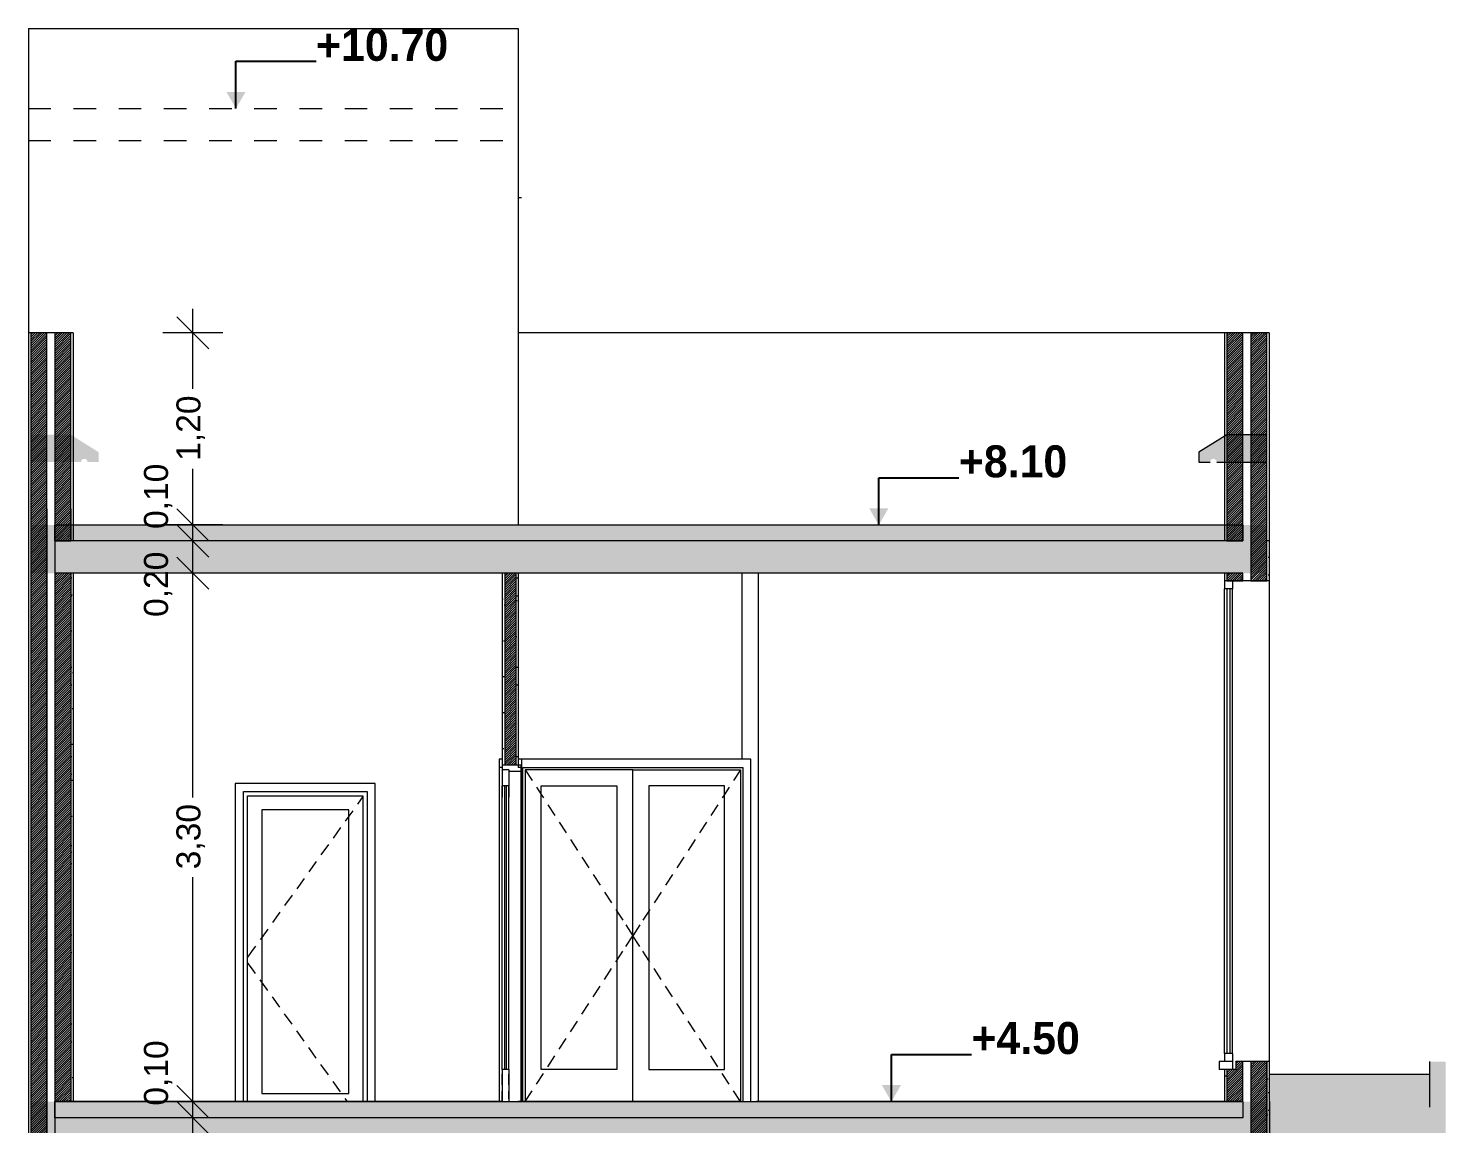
# Model space of a CAD drawing. Header units: millimetres. Extents: x 365175 to 2667127, y -330297 to -162108.
# Drawn here: x 2657381 to 2666233, y -277763 to -270925 of the extents above; entities that cross this region are included whole.
import ezdxf

# ---------------------------------------------------------------- set-up
doc = ezdxf.new("R2010")
doc.units = ezdxf.units.MM
doc.header["$MEASUREMENT"] = 0
doc.linetypes.add('Dashed', pattern=[282.222223, 141.111112, -141.111112])
doc.linetypes.add('Wipeout_Contour', pattern=[1000, 0, -1000])
for name, color, linetype in [('ASSIETTE', 7, 'Continuous'), ('Cotations - 1_100', 7, 'Continuous'), ('Cotations - Altitudes & Niveaux', 7, 'Continuous'), ('Sols_ Dalles', 7, 'Continuous'), ('Structure - Dalles', 7, 'Continuous'), ('Structure - Murs extérieurs', 7, 'Continuous')]:
    doc.layers.add(name, color=color, linetype=linetype)
doc.styles.add('STYLE_GENERE_4', font='')
doc.styles.add('STYLE_GENERE_5', font='')
doc.styles.get('STYLE_GENERE_4').set_extended_font_data('Arial')
doc.styles.get('STYLE_GENERE_5').set_extended_font_data('Agency FB', bold=True)
doc.linetypes.add('Herbe 4', pattern='A,0,[1,P2 Fondation et  Coupe et faÃ§ades1.Shx,S=31.746032,R=0,X=0,Y=0.476657],-4000,0', length=4000)
doc.dimstyles.new('STYLE_GENERE__6', dxfattribs={"dimtxt": 0.18, "dimasz": 114, "dimexe": 0.18, "dimexo": 0.0625, "dimgap": 0, "dimtad": 0, "dimtih": 1, "dimtoh": 1, "dimdec": 4, "dimzin": 0, "dimdsep": 46, "dimcen": 0.09, "dimadec": 0, "dimazin": 0, "dimtfac": 1, "dimtdec": 4, "dimtmove": 0, "dimatfit": 3, "dimldrblk": 'ARROWHEAD_16', "dimfxl": 0, "dimtolj": 1, "dimtzin": 0, "dimarcsym": 0})
doc.dimstyles.new('STYLE_GENERE__7', dxfattribs={"dimtxt": 150, "dimasz": 190, "dimexe": 0.18, "dimexo": 0.0625, "dimgap": 0, "dimtad": 0, "dimlfac": 0.001, "dimzin": 0, "dimdsep": 46, "dimtxsty": 'STYLE_GENERE_4', "dimblk": 'ARROWHEAD_6', "dimblk1": 'ARROWHEAD_6', "dimblk2": 'ARROWHEAD_6', "dimcen": 0.09, "dimse1": 1, "dimse2": 1, "dimclrd": 7, "dimclre": 7, "dimclrt": 7, "dimazin": 0, "dimtfac": 1, "dimtdec": 4, "dimtmove": 0, "dimatfit": 3, "dimfxl": 0, "dimtolj": 1, "dimtzin": 0, "dimarcsym": 0})
pattern_1 = [(45, (2404561.77, -320295.93), (-55.68466, 55.68466), [0, -52.5, 0, -78.75]), (110, (2404736.77, -320295.93), (74.000794, 26.934086), [0, -38.5, 0, -66.5])]
pattern_2 = [(45, (2404561.773, -320470.931), (-7.0710678, 7.0710678), [])]

# ---------------------------------------------------------------- blocks, each defined once
blk = doc.blocks.new('*D1944', base_point=(2404561.8, -320470.9))
at = {"layer": 'Cotations - 1_100', "color": 7, "linetype": 'Continuous', "lineweight": 5}
for p, q in [((2658509, -277825.4), (2658309, -277625.4)), ((2658596.5, -277725.4), (2658221.5, -277725.4)), ((2658409, -277925.4), (2658409, -277725.4)), ((2658309, -277825.4), (2658509, -278025.4)), ((2658596.5, -277925.4), (2658221.5, -277925.4))]:
    blk.add_line(p, q, dxfattribs=at)
blk = doc.blocks.new('ARROWHEAD_6')
at = {"color": 0, "linetype": 'Continuous', "lineweight": 0}
for p, q in [((-0.5, -0.5), (0.5, 0.5)), ((0, 0), (-1, 0))]:
    blk.add_line(p, q, dxfattribs=at)
blk = doc.blocks.new('*D1945', base_point=(2404561.8, -320470.9))
at = {"layer": 'Cotations - 1_100', "color": 7, "linetype": 'Continuous', "lineweight": 5}
for p, q in [((2658309, -277525.4), (2658509, -277725.4)), ((2658596.5, -277625.4), (2658221.5, -277625.4)), ((2658509, -277825.4), (2658309, -277625.4)), ((2658409, -277725.4), (2658409, -277625.4)), ((2658596.5, -277725.4), (2658221.5, -277725.4))]:
    blk.add_line(p, q, dxfattribs=at)
at = {"layer": 'Cotations - 1_100', "color": 7, "lineweight": 5, "insert": (2658281.5, -277650.4), "char_height": 150, "attachment_point": 7, "rotation": 90, "style": 'STYLE_GENERE_4'}
blk.add_mtext('\\A1;{\\pql;\\fArial|b0|i0|c0|p38;0,10}', dxfattribs=at)
blk = doc.blocks.new('*D1946', base_point=(2404561.8, -320470.9))
at = {"layer": 'Cotations - 1_100', "color": 7, "linetype": 'Continuous', "lineweight": 5}
for p, q in [((2658309, -274225.4), (2658509, -274425.4)), ((2658596.5, -274325.4), (2658221.5, -274325.4)), ((2658409, -275726.1), (2658409, -274325.4)), ((2658409, -277625.4), (2658409, -276224.7)), ((2658309, -277525.4), (2658509, -277725.4)), ((2658596.5, -277625.4), (2658221.5, -277625.4))]:
    blk.add_line(p, q, dxfattribs=at)
at = {"layer": 'Cotations - 1_100', "color": 7, "lineweight": 5, "char_height": 150, "attachment_point": 7, "rotation": 90, "style": 'STYLE_GENERE_4'}
for s, insert in [('\\A1;{\\pql;\\fArial|b0|i0|c0|p38;0,20}', (2658281.5, -274599.5)), ('\\A1;{\\pql;\\fArial|b0|i0|c0|p38;3,30}', (2658484, -276174.9))]:
    blk.add_mtext(s, dxfattribs=dict(at, insert=insert))
blk = doc.blocks.new('*D1947', base_point=(2404561.8, -320470.9))
at = {"layer": 'Cotations - 1_100', "color": 7, "linetype": 'Continuous', "lineweight": 5}
for p, q in [((2658309, -273925.4), (2658509, -274125.4)), ((2658509, -274225.4), (2658309, -274025.4)), ((2658596.5, -274125.4), (2658221.5, -274125.4)), ((2658409, -274325.4), (2658409, -274125.4)), ((2658309, -274225.4), (2658509, -274425.4)), ((2658596.5, -274325.4), (2658221.5, -274325.4))]:
    blk.add_line(p, q, dxfattribs=at)
blk = doc.blocks.new('*D1948', base_point=(2404561.8, -320470.9))
at = {"layer": 'Cotations - 1_100', "color": 7, "linetype": 'Continuous', "lineweight": 5}
for p, q in [((2658309, -273925.4), (2658509, -274125.4)), ((2658596.5, -274025.4), (2658221.5, -274025.4)), ((2658509, -274225.4), (2658309, -274025.4)), ((2658409, -274125.4), (2658409, -274025.4)), ((2658596.5, -274125.4), (2658221.5, -274125.4))]:
    blk.add_line(p, q, dxfattribs=at)
at = {"layer": 'Cotations - 1_100', "color": 7, "lineweight": 5, "insert": (2658281.5, -274050.4), "char_height": 150, "attachment_point": 7, "rotation": 90, "style": 'STYLE_GENERE_4'}
blk.add_mtext('\\A1;{\\pql;\\fArial|b0|i0|c0|p38;0,10}', dxfattribs=at)
blk = doc.blocks.new('*D1949', base_point=(2404561.8, -320470.9))
at = {"layer": 'Cotations - 1_100', "color": 7, "linetype": 'Continuous', "lineweight": 5}
for p, q in [((2658409, -272825.4), (2658409, -272675.4)), ((2658509, -272925.4), (2658309, -272725.4)), ((2658596.5, -272825.4), (2658221.5, -272825.4)), ((2658409, -273176.1), (2658409, -272825.4)), ((2658409, -274025.4), (2658409, -273674.7)), ((2658309, -273925.4), (2658509, -274125.4)), ((2658596.5, -274025.4), (2658221.5, -274025.4)), ((2658509, -274225.4), (2658309, -274025.4))]:
    blk.add_line(p, q, dxfattribs=at)
at = {"layer": 'Cotations - 1_100', "color": 7, "lineweight": 5, "insert": (2658484, -273624.9), "char_height": 150, "attachment_point": 7, "rotation": 90, "style": 'STYLE_GENERE_4'}
blk.add_mtext('\\A1;{\\pql;\\fArial|b0|i0|c0|p38;1,20}', dxfattribs=at)
blk = doc.blocks.new('ARROWHEAD_16')
at = {"linetype": 'Continuous', "lineweight": 0}
blk.add_hatch(color=0, dxfattribs=at).paths.add_polyline_path([(-0.9093, 0.525), (0, 0), (-0.9093, -0.525)])
at = {"color": 0, "linetype": 'Continuous', "lineweight": 0}
blk.add_line((0, 0), (-1, 0), dxfattribs=at)

msp = doc.modelspace()

# ---------------------------------------------------------------- hatches: boundary and pattern name
at = {"layer": 'Structure - Murs extérieurs', "linetype": 'Continuous', "lineweight": 5}
msp.add_hatch(color=7, dxfattribs=at).paths.add_polyline_path([(2666132.752, -277375.371), (2666132.752, -278507.889), (2666232.752, -278507.889), (2666232.752, -277375.371)])

# ---------------------------------------------------------------- linework, layer by layer
at = {"layer": 'Sols_ Dalles', "color": 7, "linetype": 'Continuous', "lineweight": 5}
msp.add_line((2661829.526, -277625.371), (2660441.438, -277625.371), dxfattribs=at)
at = {"layer": 'Structure - Murs extérieurs', "color": 7, "linetype": 'Continuous', "lineweight": 5}
for p, q in [((2657381.438, -270925.371), (2660441.438, -270925.371)), ((2660441.438, -270925.371), (2660441.438, -274025.371)), ((2660460.438, -271982.371), (2660441.438, -271982.371)), ((2661839.141, -275488.371), (2661839.141, -274325.371)), ((2661939.141, -274325.371), (2661939.141, -277625.371)), ((2664851.438, -277325.371), (2664851.438, -274423.211)), ((2664901.438, -274423.211), (2664851.438, -274423.211)), ((2664866.438, -274423.211), (2664866.438, -277325.371)), ((2664886.438, -277325.371), (2664886.438, -274423.211)), ((2664901.438, -277325.371), (2664901.438, -274423.211)), ((2661844.019, -275538.371), (2661844.019, -277625.371)), ((2661894.019, -277625.371), (2661894.019, -275488.371)), ((2661157.019, -277625.371), (2661157.019, -275553.371)), ((2661157.019, -275553.371), (2661829.019, -275553.371)), ((2661829.019, -275553.371), (2661785.484, -275620.488)), ((2661829.019, -275553.371), (2661829.019, -275653.371)), ((2658674.086, -275638.371), (2658674.086, -277625.371)), ((2659548.086, -275638.371), (2658674.086, -275638.371)), ((2658724.086, -277625.371), (2658724.086, -275688.371)), ((2658724.086, -275688.371), (2659498.086, -275688.371)), ((2658751.086, -277625.371), (2658751.086, -275715.371)), ((2658751.086, -275715.371), (2659471.086, -275715.371)), ((2659471.086, -275715.371), (2659471.086, -277625.371)), ((2659498.086, -275688.371), (2659498.086, -277625.371)), ((2659548.086, -277625.371), (2659548.086, -275638.371)), ((2660341.338, -275658.963), (2660341.338, -275723.943)), ((2660341.438, -277425.371), (2660341.438, -275653.371)), ((2660381.438, -275653.371), (2660341.438, -275653.371)), ((2660355.438, -275653.371), (2660355.438, -277425.371)), ((2660367.438, -277425.371), (2660367.438, -275653.371)), ((2660381.438, -277425.371), (2660381.438, -275653.371)), ((2660381.538, -275658.963), (2660381.538, -275723.943)), ((2660485.019, -275653.371), (2660485.019, -277425.371)), ((2660555.764, -275662.436), (2660585.019, -275707.538)), ((2660585.019, -277425.371), (2660585.019, -275653.371)), ((2660585.019, -275653.371), (2661057.019, -275653.371)), ((2660585.019, -275707.538), (2660599.299, -275729.553)), ((2661057.019, -275653.371), (2661057.019, -277425.371)), ((2661257.019, -275653.371), (2661257.019, -277425.371)), ((2661729.019, -275653.371), (2661257.019, -275653.371)), ((2661729.019, -275707.538), (2661714.739, -275729.553)), ((2661729.019, -277425.371), (2661729.019, -275653.371)), ((2661758.274, -275662.436), (2661729.019, -275707.538)), ((2661829.019, -275653.371), (2661829.019, -277425.371)), ((2658839.086, -275803.371), (2658839.086, -277575.371)), ((2659383.086, -275803.371), (2658839.086, -275803.371)), ((2659383.086, -277575.371), (2659383.086, -275803.371)), ((2659471.086, -275720.081), (2659436.421, -275768.351)), ((2660626.509, -275771.501), (2660670.044, -275838.618)), ((2661687.529, -275771.501), (2661643.994, -275838.618)), ((2659383.086, -275842.618), (2659360.59, -275873.943)), ((2659407.255, -275808.963), (2659383.086, -275842.618)), ((2660697.254, -275880.566), (2660740.789, -275947.683)), ((2661616.785, -275880.566), (2661573.249, -275947.683)), ((2659331.425, -275914.555), (2659284.76, -275979.535)), ((2659255.594, -276020.148), (2659208.929, -276085.127)), ((2660767.999, -275989.631), (2660811.534, -276056.748)), ((2661546.04, -275989.631), (2661502.504, -276056.748)), ((2659179.763, -276125.74), (2659133.098, -276190.719)), ((2660838.743, -276098.696), (2660882.279, -276165.813)), ((2661475.295, -276098.696), (2661431.76, -276165.813)), ((2659103.933, -276231.332), (2659057.268, -276296.312)), ((2660909.488, -276207.761), (2660953.024, -276274.878)), ((2661404.55, -276207.761), (2661361.015, -276274.878)), ((2659028.102, -276336.924), (2658981.437, -276401.904)), ((2660980.233, -276316.826), (2661023.768, -276383.943)), ((2661333.805, -276316.826), (2661290.27, -276383.943)), ((2661050.978, -276425.891), (2661057.019, -276435.204)), ((2661263.06, -276425.891), (2661257.019, -276435.204)), ((2658952.271, -276442.516), (2658905.606, -276507.496)), ((2661057.019, -276435.204), (2661094.513, -276493.008)), ((2661257.019, -276435.204), (2661219.525, -276493.008)), ((2658839.086, -276600.124), (2658829.776, -276613.088)), ((2658876.441, -276548.108), (2658839.086, -276600.124)), ((2661113.484, -276522.254), (2661157.019, -276589.371)), ((2661113.484, -276656.488), (2661157.019, -276589.371)), ((2661200.554, -276522.254), (2661157.019, -276589.371)), ((2661200.554, -276656.488), (2661157.019, -276589.371)), ((2658785.751, -276674.391), (2658751.086, -276722.661)), ((2658800.61, -276653.701), (2658785.751, -276674.391)), ((2661057.019, -276743.538), (2661094.513, -276685.734)), ((2661257.019, -276743.538), (2661219.525, -276685.734)), ((2658785.751, -276804.351), (2658751.086, -276756.081)), ((2661050.978, -276752.851), (2661057.019, -276743.538)), ((2661263.06, -276752.851), (2661257.019, -276743.538)), ((2658800.61, -276825.041), (2658785.751, -276804.351)), ((2658839.086, -276878.618), (2658829.776, -276865.654)), ((2660980.233, -276861.916), (2661023.768, -276794.799)), ((2661333.805, -276861.916), (2661290.27, -276794.799)), ((2658876.441, -276930.634), (2658839.086, -276878.618)), ((2660909.488, -276970.981), (2660953.024, -276903.864)), ((2661404.55, -276970.981), (2661361.015, -276903.864)), ((2658952.271, -277036.226), (2658905.606, -276971.246)), ((2660838.743, -277080.046), (2660882.279, -277012.929)), ((2661475.295, -277080.046), (2661431.76, -277012.929)), ((2659028.102, -277141.818), (2658981.437, -277076.838)), ((2660767.999, -277189.111), (2660811.534, -277121.994)), ((2661546.04, -277189.111), (2661502.504, -277121.994)), ((2659103.933, -277247.41), (2659057.268, -277182.43)), ((2659179.763, -277353.002), (2659133.098, -277288.022)), ((2660697.254, -277298.176), (2660740.789, -277231.059)), ((2661616.785, -277298.176), (2661573.249, -277231.059)), ((2659255.594, -277458.594), (2659208.929, -277393.615)), ((2660626.509, -277407.241), (2660670.044, -277340.124)), ((2661687.529, -277407.241), (2661643.994, -277340.124)), ((2664901.438, -277325.371), (2664851.438, -277325.371)), ((2666132.752, -277375.371), (2666132.752, -277625.371)), ((2660341.338, -277519.779), (2660341.338, -277454.799)), ((2660341.438, -277425.371), (2660341.438, -277625.371)), ((2660381.438, -277425.371), (2660341.438, -277425.371)), ((2660381.438, -277425.371), (2660381.438, -277625.371)), ((2660381.538, -277519.779), (2660381.538, -277454.799)), ((2660485.019, -277425.371), (2660485.019, -277625.371)), ((2660555.764, -277516.306), (2660599.299, -277449.189)), ((2661057.019, -277425.371), (2660585.019, -277425.371)), ((2661257.019, -277425.371), (2661729.019, -277425.371)), ((2661758.274, -277516.306), (2661714.739, -277449.189)), ((2661829.019, -277425.371), (2661829.019, -277625.371)), ((2658839.086, -277575.371), (2659383.086, -277575.371)), ((2659331.425, -277564.187), (2659284.76, -277499.207)), ((2660341.338, -277625.371), (2660341.338, -277560.391)), ((2660381.538, -277608.661), (2660381.538, -277560.391)), ((2660485.019, -277625.371), (2660528.554, -277558.254)), ((2661829.019, -277625.371), (2661785.484, -277558.254)), ((2659375.364, -277625.371), (2659360.59, -277604.799)), ((2666132.752, -277625.371), (2666132.752, -277660.723))]:
    msp.add_line(p, q, dxfattribs=at)
at = {"layer": 'Structure - Murs extérieurs', "color": 7, "linetype": 'Dashed', "lineweight": 5}
for p, q in [((2657381.438, -271425.371), (2660441.438, -271425.371)), ((2657381.438, -271625.371), (2660441.438, -271625.371))]:
    msp.add_line(p, q, dxfattribs=at)

# ---------------------------------------------------------------- texts
at = {"layer": 'Cotations - Altitudes & Niveaux', "color": 14, "linetype": 'Continuous', "lineweight": 5, "true_color": 0x990000, "char_height": 200, "attachment_point": 7, "style": 'STYLE_GENERE_5'}
for s, insert in [('\\A1;{\\pql;\\fAgency FB|b1|i0|c0|p34;+\\fAgency FB|b1|i0|c0|p34;10.70}', (2659178.063, -271131.144)), ('\\A1;{\\pql;\\fAgency FB|b1|i0|c0|p34;+\\fAgency FB|b1|i0|c0|p34;8.10}', (2663192.659, -273731.144)), ('\\A1;{\\pql;\\fAgency FB|b1|i0|c0|p34;+\\fAgency FB|b1|i0|c0|p34;4.50}', (2663271.354, -277331.144))]:
    msp.add_mtext(s, dxfattribs=dict(at, insert=insert))

# ---------------------------------------------------------------- leaders
at = {"layer": 'Cotations - Altitudes & Niveaux', "color": 7, "linetype": 'Continuous', "lineweight": 5, "annotation_type": 0, "has_hookline": 1, "hookline_direction": 0}
for points, text_width in [([(2658678.063, -271425.371), (2658678.063, -271131.144), (2659178.063, -271131.144)], 569), ([(2662692.659, -274025.371), (2662692.659, -273731.144), (2663192.659, -273731.144)], 456.8), ([(2662771.354, -277625.371), (2662771.354, -277331.144), (2663271.354, -277331.144)], 510.6)]:
    msp.add_leader(points, dimstyle='STYLE_GENERE__6', dxfattribs=dict(at, text_width=text_width))

# ---------------------------------------------------------------- wipeouts: each hides what was drawn before it
at = {"color": 254, "linetype": 'Wipeout_Contour', "lineweight": 0, "ltscale": 10687359.32245001}
msp.add_wipeout([(2657496.438, -278533.263), (2657546.438, -278533.263), (2657546.438, -273925.371), (2657496.438, -273925.371)], dxfattribs=at).dxf.layer = 'Structure - Murs extérieurs'
at = {"color": 254, "linetype": 'Wipeout_Contour', "lineweight": 0, "ltscale": 10716221.16064017}
msp.add_wipeout([(2664966.438, -274373.211), (2665016.438, -274373.211), (2665016.438, -273925.371), (2664966.438, -273925.371)], dxfattribs=at).dxf.layer = 'Structure - Murs extérieurs'
at = {"color": 254, "linetype": 'Wipeout_Contour', "lineweight": 0, "ltscale": 10716789.2904007}
msp.add_wipeout([(2665116.438, -274125.371), (2665116.438, -274373.211), (2665131.438, -274373.211), (2665131.438, -274125.371)], dxfattribs=at).dxf.layer = 'Structure - Murs extérieurs'
at = {"color": 254, "linetype": 'Wipeout_Contour', "lineweight": 0, "ltscale": 10687779.60320736}
msp.add_wipeout([(2657646.438, -277625.371), (2657661.438, -277625.371), (2657661.438, -274325.371), (2657646.438, -274325.371)], dxfattribs=at).dxf.layer = 'Structure - Murs extérieurs'
at = {"color": 254, "linetype": 'Wipeout_Contour', "lineweight": 0, "ltscale": 10698067.70404756}
msp.add_wipeout([(2660341.438, -274325.371), (2660341.438, -275525.371), (2660356.438, -275525.371), (2660356.438, -274325.371)], dxfattribs=at).dxf.layer = 'Structure - Murs extérieurs'
at = {"color": 254, "linetype": 'Wipeout_Contour', "lineweight": 0, "ltscale": 10698405.90298856}
msp.add_wipeout([(2660426.438, -275525.371), (2660441.438, -275525.371), (2660441.438, -274325.371), (2660426.438, -274325.371)], dxfattribs=at).dxf.layer = 'Structure - Murs extérieurs'
at = {"color": 254, "linetype": 'Wipeout_Contour', "lineweight": 0, "ltscale": 10715775.80444749}
msp.add_wipeout([(2664866.438, -274325.371), (2664851.438, -274325.371), (2664851.438, -274373.211), (2664866.438, -274373.211)], dxfattribs=at).dxf.layer = 'Structure - Murs extérieurs'
at = {"color": 254, "linetype": 'Wipeout_Contour', "lineweight": 0, "ltscale": 10717789.54700106}
msp.add_wipeout([(2664966.438, -278533.263), (2665016.438, -278533.263), (2665016.438, -277375.371), (2664966.438, -277375.371)], dxfattribs=at).dxf.layer = 'Structure - Murs extérieurs'
at = {"color": 254, "linetype": 'Wipeout_Contour', "lineweight": 0, "ltscale": 10718316.68773269}
msp.add_wipeout([(2665116.438, -278533.263), (2665131.438, -278533.263), (2665131.438, -277375.371), (2665116.438, -277375.371)], dxfattribs=at).dxf.layer = 'Structure - Murs extérieurs'
at = {"color": 254, "linetype": 'Wipeout_Contour', "lineweight": 0, "ltscale": 10717084.30543992}
msp.add_wipeout([(2664851.438, -277425.371), (2664851.438, -277625.371), (2664866.438, -277625.371), (2664866.438, -277425.371)], dxfattribs=at).dxf.layer = 'Structure - Murs extérieurs'

# ---------------------------------------------------------------- next in the draw order: hatches: boundary and pattern name
at = {"layer": 'Structure - Murs extérieurs', "linetype": 'Continuous', "lineweight": 5, "true_color": 0x5f5f5f}
h = msp.add_hatch(dxfattribs=at)
h.set_pattern_fill('Enduit_0007', color=251, style=0, pattern_type=2)
h.set_pattern_definition(pattern_1)
h.paths.add_polyline_path([(2665116.438, -274125.371), (2665116.438, -274373.211), (2665131.438, -274373.211), (2665131.438, -274125.371)])
h = msp.add_hatch(dxfattribs=at)
h.set_pattern_fill('Enduit_0007', color=251, style=0, pattern_type=2)
h.set_pattern_definition(pattern_1)
h.paths.add_polyline_path([(2657646.438, -277625.371), (2657661.438, -277625.371), (2657661.438, -274325.371), (2657646.438, -274325.371)])
h = msp.add_hatch(dxfattribs=at)
h.set_pattern_fill('Enduit_0007', color=251, style=0, pattern_type=2)
h.set_pattern_definition(pattern_1)
h.paths.add_polyline_path([(2660341.438, -274325.371), (2660341.438, -275525.371), (2660356.438, -275525.371), (2660356.438, -274325.371)])
h = msp.add_hatch(dxfattribs=at)
h.set_pattern_fill('Enduit_0007', color=251, style=0, pattern_type=2)
h.set_pattern_definition(pattern_1)
h.paths.add_polyline_path([(2660426.438, -275525.371), (2660441.438, -275525.371), (2660441.438, -274325.371), (2660426.438, -274325.371)])
h = msp.add_hatch(dxfattribs=at)
h.set_pattern_fill('Enduit_0007', color=251, style=0, pattern_type=2)
h.set_pattern_definition(pattern_1)
h.paths.add_polyline_path([(2664866.438, -274325.371), (2664851.438, -274325.371), (2664851.438, -274373.211), (2664866.438, -274373.211)])
h = msp.add_hatch(dxfattribs=at)
h.set_pattern_fill('Enduit_0007', color=251, style=0, pattern_type=2)
h.set_pattern_definition(pattern_1)
h.paths.add_polyline_path([(2665116.438, -278533.263), (2665131.438, -278533.263), (2665131.438, -277375.371), (2665116.438, -277375.371)])
h = msp.add_hatch(dxfattribs=at)
h.set_pattern_fill('Enduit_0007', color=251, style=0, pattern_type=2)
h.set_pattern_definition(pattern_1)
h.paths.add_polyline_path([(2664851.438, -277425.371), (2664851.438, -277625.371), (2664866.438, -277625.371), (2664866.438, -277425.371)])
at = {"layer": 'Structure - Murs extérieurs', "linetype": 'Continuous', "lineweight": 5}
msp.add_hatch(color=7, dxfattribs=at).paths.add_polyline_path([(2664966.438, -277925.371), (2657546.438, -277925.371), (2657546.438, -277725.371), (2664966.438, -277725.371)])

# ---------------------------------------------------------------- next in the draw order: linework, layer by layer
at = {"layer": 'Structure - Murs extérieurs', "color": 7, "linetype": 'Continuous', "lineweight": 5}
for p, q in [((2660485.019, -275553.371), (2660528.554, -275620.488)), ((2660485.019, -275553.371), (2660485.019, -275653.371)), ((2661157.019, -275553.371), (2660485.019, -275553.371)), ((2664818.105, -277375.371), (2664818.105, -277425.371))]:
    msp.add_line(p, q, dxfattribs=at)

# ---------------------------------------------------------------- next in the draw order: wipeouts: each hides what was drawn before it
at = {"color": 254, "linetype": 'Wipeout_Contour', "lineweight": 0, "ltscale": 13358961.18933061}
msp.add_wipeout([(2657496.438, -281525.371), (2657496.438, -272825.371), (2657396.438, -272825.371), (2657396.438, -274125.371), (2657396.438, -281525.371)], dxfattribs=at).dxf.layer = 'Structure - Murs extérieurs'
at = {"color": 254, "linetype": 'Wipeout_Contour', "lineweight": 0, "ltscale": 10686520.87348384}
msp.add_wipeout([(2657646.438, -272825.371), (2657546.438, -272825.371), (2657546.438, -274125.371), (2657646.438, -274125.371)], dxfattribs=at).dxf.layer = 'Structure - Murs extérieurs'
at = {"color": 254, "linetype": 'Wipeout_Contour', "lineweight": 0, "ltscale": 10715647.48803406}
msp.add_wipeout([(2664966.438, -274125.371), (2664966.438, -272825.371), (2664866.438, -272825.371), (2664866.438, -274125.371)], dxfattribs=at).dxf.layer = 'Structure - Murs extérieurs'

# ---------------------------------------------------------------- next in the draw order: hatches: boundary and pattern name
at = {"layer": 'Structure - Murs extérieurs', "linetype": 'Continuous', "lineweight": 5, "true_color": 0x5f5f5f}
h = msp.add_hatch(dxfattribs=at)
h.set_pattern_fill('Briques_terre_cuite__ext_50', color=251, style=0, pattern_type=2)
h.set_pattern_definition(pattern_2)
h.paths.add_polyline_path([(2657496.438, -281525.371), (2657496.438, -272825.371), (2657396.438, -272825.371), (2657396.438, -274125.371), (2657396.438, -281525.371)])
h = msp.add_hatch(dxfattribs=at)
h.set_pattern_fill('Briques_terre_cuite__int_91', color=251, style=0, pattern_type=2)
h.set_pattern_definition(pattern_2)
h.paths.add_polyline_path([(2657646.438, -272825.371), (2657546.438, -272825.371), (2657546.438, -274125.371), (2657646.438, -274125.371)])
h = msp.add_hatch(dxfattribs=at)
h.set_pattern_fill('Briques_terre_cuite__ext_50', color=251, style=0, pattern_type=2)
h.set_pattern_definition(pattern_2)
h.paths.add_polyline_path([(2664966.438, -274125.371), (2664966.438, -272825.371), (2664866.438, -272825.371), (2664866.438, -274125.371)])
at = {"layer": 'Structure - Murs extérieurs', "linetype": 'Continuous', "lineweight": 5}
msp.add_hatch(color=7, dxfattribs=at).paths.add_polyline_path([(2657820.891, -273571.545), (2657820.891, -273633.065), (2657751.5, -273633.065, 1), (2657710.038, -273633.065), (2657396.438, -273633.065), (2657396.438, -273461.879), (2657646.438, -273461.879)])
at = {"layer": 'Structure - Murs extérieurs', "linetype": 'Continuous', "lineweight": 0, "true_color": 0x000000}
msp.add_hatch(color=18, dxfattribs=at).paths.add_polyline_path([(2657546.438, -274025.371), (2664966.438, -274025.371), (2664966.438, -274125.371), (2657546.438, -274125.371)])

# ---------------------------------------------------------------- next in the draw order: linework, layer by layer
at = {"layer": 'Sols_ Dalles', "color": 211, "linetype": 'Continuous', "lineweight": 5, "true_color": 0xfeaaff, "flags": 128}
msp.add_lwpolyline([(2664866.438, -274125.371), (2664851.438, -274125.371), (2657661.438, -274125.371), (2657646.438, -274125.371)], dxfattribs=at)
at = {"layer": 'Structure - Murs extérieurs', "color": 7, "linetype": 'Continuous', "lineweight": 5}
for p, q in [((2657381.438, -270925.371), (2657381.438, -272825.371)), ((2657381.438, -272825.371), (2657381.438, -274125.371)), ((2657661.438, -272825.371), (2657381.438, -272825.371)), ((2657661.438, -272825.371), (2657661.438, -273925.371)), ((2664851.438, -272825.371), (2660441.438, -272825.371)), ((2664851.438, -272825.371), (2664851.438, -274125.371)), ((2657496.438, -273925.371), (2657496.438, -278533.263)), ((2657646.438, -273925.371), (2657646.438, -274125.371)), ((2657661.438, -273925.371), (2657661.438, -274125.371)), ((2657381.438, -274125.371), (2657381.438, -278533.263)), ((2657646.438, -274125.371), (2657546.438, -274125.371)), ((2664966.438, -274125.371), (2664866.438, -274125.371))]:
    msp.add_line(p, q, dxfattribs=at)
at = {"layer": 'Structure - Murs extérieurs', "color": 7, "linetype": 'Continuous', "lineweight": 5, "flags": 128}
for points in [[(2657496.438, -281525.371), (2657496.438, -272825.371), (2657396.438, -272825.371), (2657396.438, -274125.371), (2657396.438, -281525.371)], [(2657646.438, -272825.371), (2657546.438, -272825.371), (2657546.438, -274125.371), (2657646.438, -274125.371)], [(2664966.438, -274125.371), (2664966.438, -272825.371), (2664866.438, -272825.371), (2664866.438, -274125.371)], [(2657546.438, -274025.371), (2664966.438, -274025.371), (2664966.438, -274125.371), (2657546.438, -274125.371)]]:
    msp.add_lwpolyline(points, close=True, dxfattribs=at)
msp.add_lwpolyline([(2657396.438, -273925.371), (2657396.438, -274125.371), (2657396.438, -278533.263)], dxfattribs=at)

# ---------------------------------------------------------------- next in the draw order: dimensions: what is measured, and where the dimension line sits
at = {"layer": 'Cotations - 1_100', "color": 7, "linetype": 'Continuous', "lineweight": 5}
for base, p1, p2, picture, middle in [((2658408.966, -272825.371), (2657661.438, -274025.371), (2657646.438, -272825.371), '*D1949', (2658408.966, -273430.091)), ((2658408.966, -274025.371), (2657646.438, -274125.371), (2657661.438, -274025.371), '*D1948', (2658206.466, -273855.547))]:
    dim = msp.add_linear_dim(base=base, p1=p1, p2=p2, angle=90, dimstyle='STYLE_GENERE__7', dxfattribs=at)
    dim.commit()
    dim.dimension.update_dxf_attribs({"geometry": picture, "text_midpoint": middle, "dimtype": 160, "text_rotation": 90})

# ---------------------------------------------------------------- next in the draw order: wipeouts: each hides what was drawn before it
at = {"color": 254, "linetype": 'Wipeout_Contour', "lineweight": 0, "ltscale": 13395471.80843247}
msp.add_wipeout([(2665016.438, -274373.211), (2665116.438, -274373.211), (2665116.438, -274125.371), (2665116.438, -272825.371), (2665016.438, -272825.371)], dxfattribs=at).dxf.layer = 'Structure - Murs extérieurs'
at = {"color": 254, "linetype": 'Wipeout_Contour', "lineweight": 0, "ltscale": 10687550.83341626}
msp.add_wipeout([(2657546.438, -274325.371), (2657546.438, -277625.371), (2657646.438, -277625.371), (2657646.438, -274325.371)], dxfattribs=at).dxf.layer = 'Structure - Murs extérieurs'
at = {"color": 254, "linetype": 'Wipeout_Contour', "lineweight": 0, "ltscale": 10698236.80351513}
msp.add_wipeout([(2660356.438, -275525.371), (2660426.438, -275525.371), (2660426.438, -274325.371), (2660356.438, -274325.371)], dxfattribs=at).dxf.layer = 'Structure - Murs extérieurs'
at = {"color": 254, "linetype": 'Wipeout_Contour', "lineweight": 0, "ltscale": 10716004.59523079}
msp.add_wipeout([(2664966.438, -274373.211), (2664966.438, -274325.371), (2664866.438, -274325.371), (2664866.438, -274373.211)], dxfattribs=at).dxf.layer = 'Structure - Murs extérieurs'
at = {"color": 254, "linetype": 'Wipeout_Contour', "lineweight": 0, "ltscale": 16075949.96764705}
msp.add_wipeout([(2664866.438, -277625.371), (2664966.438, -277625.371), (2664966.438, -277375.371), (2664922.276, -277375.371), (2664922.276, -277425.371), (2664866.438, -277425.371)], dxfattribs=at).dxf.layer = 'Structure - Murs extérieurs'
at = {"color": 254, "linetype": 'Wipeout_Contour', "lineweight": 0, "ltscale": 10718713.27171753}
msp.add_wipeout([(2665116.438, -281525.371), (2665116.438, -277375.371), (2665016.438, -277375.371), (2665016.438, -281525.371)], dxfattribs=at).dxf.layer = 'Structure - Murs extérieurs'

# ---------------------------------------------------------------- next in the draw order: hatches: boundary and pattern name
at = {"layer": 'Structure - Dalles', "linetype": 'Continuous', "lineweight": 0, "true_color": 0x4f4f4f}
msp.add_hatch(color=251, dxfattribs=at).paths.add_polyline_path([(2665131.438, -277975.371), (2666132.752, -277975.371), (2666132.752, -277453.838), (2665131.438, -277453.838)])
at = {"layer": 'Structure - Murs extérieurs', "linetype": 'Continuous', "lineweight": 5, "true_color": 0x5f5f5f}
h = msp.add_hatch(dxfattribs=at)
h.set_pattern_fill('Briques_terre_cuite__int_91', color=251, style=0, pattern_type=2)
h.set_pattern_definition(pattern_2)
h.paths.add_polyline_path([(2665016.438, -274373.211), (2665116.438, -274373.211), (2665116.438, -274125.371), (2665116.438, -272825.371), (2665016.438, -272825.371)])
at = {"layer": 'Structure - Murs extérieurs', "linetype": 'Continuous', "lineweight": 5}
for points in [[(2664691.985, -273571.545), (2664691.985, -273633.065), (2664761.376, -273633.065, -1), (2664802.838, -273633.065), (2665116.438, -273633.065), (2665116.438, -273461.879), (2664866.438, -273461.879)], [(2657396.438, -274025.371), (2657646.438, -274025.371), (2657646.438, -274326.593), (2657396.438, -274326.593)], [(2664866.438, -274025.371), (2665116.438, -274025.371), (2665116.438, -274326.593), (2664866.438, -274326.593)], [(2657546.438, -274325.371), (2664966.438, -274325.371), (2664966.438, -274125.371), (2657546.438, -274125.371)], [(2657646.438, -277925.371), (2657396.438, -277925.371), (2657396.438, -277625.371), (2657646.438, -277625.371)], [(2664851.438, -277625.371), (2665116.438, -277625.371), (2665116.438, -277926.593), (2664851.438, -277926.593)]]:
    msp.add_hatch(color=7, dxfattribs=at).paths.add_polyline_path(points)
at = {"layer": 'Structure - Murs extérieurs', "linetype": 'Continuous', "lineweight": 5, "true_color": 0x5f5f5f}
h = msp.add_hatch(dxfattribs=at)
h.set_pattern_fill('Briques_terre_cuite__int_91', color=251, style=0, pattern_type=2)
h.set_pattern_definition(pattern_2)
h.paths.add_polyline_path([(2657546.438, -274325.371), (2657546.438, -277625.371), (2657646.438, -277625.371), (2657646.438, -274325.371)])
h = msp.add_hatch(dxfattribs=at)
h.set_pattern_fill('Briques_terre_cuite__int_91', color=251, style=0, pattern_type=2)
h.set_pattern_definition(pattern_2)
h.paths.add_polyline_path([(2660356.438, -275525.371), (2660426.438, -275525.371), (2660426.438, -274325.371), (2660356.438, -274325.371)])
h = msp.add_hatch(dxfattribs=at)
h.set_pattern_fill('Briques_terre_cuite__ext_50', color=251, style=0, pattern_type=2)
h.set_pattern_definition(pattern_2)
h.paths.add_polyline_path([(2664966.438, -274373.211), (2664966.438, -274325.371), (2664866.438, -274325.371), (2664866.438, -274373.211)])
h = msp.add_hatch(dxfattribs=at)
h.set_pattern_fill('Briques_terre_cuite__ext_50', color=251, style=0, pattern_type=2)
h.set_pattern_definition(pattern_2)
h.paths.add_polyline_path([(2664866.438, -277625.371), (2664966.438, -277625.371), (2664966.438, -277375.371), (2664922.276, -277375.371), (2664922.276, -277425.371), (2664866.438, -277425.371)])
h = msp.add_hatch(dxfattribs=at)
h.set_pattern_fill('Briques_terre_cuite__int_91', color=251, style=0, pattern_type=2)
h.set_pattern_definition(pattern_2)
h.paths.add_polyline_path([(2665116.438, -281525.371), (2665116.438, -277375.371), (2665016.438, -277375.371), (2665016.438, -281525.371)])
at = {"layer": 'Structure - Murs extérieurs', "linetype": 'Continuous', "lineweight": 0, "true_color": 0x000000}
msp.add_hatch(color=18, dxfattribs=at).paths.add_polyline_path([(2657546.438, -277625.371), (2664966.438, -277625.371), (2664966.438, -277725.371), (2657546.438, -277725.371)])

# ---------------------------------------------------------------- next in the draw order: linework, layer by layer
at = {"color": 7, "linetype": 'Continuous', "lineweight": 5}
msp.add_line((2665131.637, -277660.723), (2665131.637, -278507.889), dxfattribs=at)
at = {"layer": 'ASSIETTE', "color": 95, "linetype": 'Herbe 4', "lineweight": 5, "true_color": 0x40c240}
msp.add_line((2665131.438, -277453.838), (2666132.752, -277453.838), dxfattribs=at)
at = {"layer": 'Sols_ Dalles', "color": 7, "linetype": 'Continuous', "lineweight": 5}
for p, q in [((2660341.438, -274325.371), (2657661.438, -274325.371)), ((2664851.438, -274325.371), (2660441.438, -274325.371)), ((2660341.438, -277625.371), (2657661.438, -277625.371)), ((2664851.438, -277625.371), (2661929.526, -277625.371))]:
    msp.add_line(p, q, dxfattribs=at)
at = {"layer": 'Structure - Murs extérieurs', "color": 7, "linetype": 'Continuous', "lineweight": 5}
for p, q in [((2665131.438, -272825.371), (2664851.438, -272825.371)), ((2665131.438, -272825.371), (2665131.438, -274125.371)), ((2665131.438, -274125.371), (2665116.438, -274125.371)), ((2665131.438, -274125.371), (2665131.438, -274373.211)), ((2657646.438, -274325.371), (2657646.438, -277625.371)), ((2657661.438, -274325.371), (2657661.438, -277625.371)), ((2660356.438, -274325.371), (2660356.438, -275525.371)), ((2660426.438, -274325.371), (2660426.438, -275525.371)), ((2664851.438, -274325.371), (2664851.438, -274373.211)), ((2664851.438, -274373.211), (2664851.438, -274423.211)), ((2664866.438, -274373.211), (2664851.438, -274373.211)), ((2664866.438, -274325.371), (2664866.438, -274373.211)), ((2664901.438, -274373.211), (2664901.438, -274423.211)), ((2665131.438, -274373.211), (2665131.438, -277375.371)), ((2660322.438, -275488.371), (2660322.438, -275538.371)), ((2660341.438, -275488.371), (2660322.438, -275488.371)), ((2660322.438, -275538.371), (2660322.438, -277625.371)), ((2660341.438, -275538.371), (2660322.438, -275538.371)), ((2660460.438, -275488.371), (2660441.438, -275488.371)), ((2660441.438, -275525.371), (2660441.438, -275538.371)), ((2660456.438, -275525.371), (2660441.438, -275525.371)), ((2660460.438, -275538.371), (2660441.438, -275538.371)), ((2660456.438, -275525.371), (2660456.438, -275565.371)), ((2660460.438, -275488.371), (2660460.438, -275538.371)), ((2661894.019, -275488.371), (2660460.438, -275488.371)), ((2660460.438, -275538.371), (2660460.438, -277625.371)), ((2660470.019, -277625.371), (2660470.019, -275538.371)), ((2660470.019, -275538.371), (2661844.019, -275538.371)), ((2660341.338, -275553.371), (2660341.338, -275618.351)), ((2660341.438, -275553.371), (2660341.438, -275653.371)), ((2660381.438, -275553.371), (2660341.438, -275553.371)), ((2660381.438, -275553.371), (2660381.438, -275565.371)), ((2660381.438, -275565.371), (2660381.438, -275653.371)), ((2660456.438, -275565.371), (2660381.438, -275565.371)), ((2660381.538, -275568.118), (2660381.538, -275618.351)), ((2660456.438, -275565.371), (2660456.438, -277625.371)), ((2664851.438, -277375.371), (2664818.105, -277375.371)), ((2664851.438, -277325.371), (2664851.438, -277375.371)), ((2664901.438, -277375.371), (2664851.438, -277375.371)), ((2664901.438, -277325.371), (2664901.438, -277375.371)), ((2664901.438, -277375.371), (2664901.438, -277425.371)), ((2664922.276, -277375.371), (2664922.276, -277425.371)), ((2665116.438, -277375.371), (2665116.438, -278533.263)), ((2665131.438, -277375.371), (2665131.438, -277625.371)), ((2664851.438, -277425.371), (2664818.105, -277425.371)), ((2664851.438, -277425.371), (2664851.438, -277625.371)), ((2664866.438, -277425.371), (2664866.438, -277625.371)), ((2665131.438, -277625.371), (2665131.438, -278533.263)), ((2665132.747, -277625.371), (2665132.746, -277660.723))]:
    msp.add_line(p, q, dxfattribs=at)
at = {"layer": 'Structure - Murs extérieurs', "color": 7, "linetype": 'Continuous', "lineweight": 5, "flags": 128}
for points in [[(2665016.438, -274373.211), (2665116.438, -274373.211), (2665116.438, -274125.371), (2665116.438, -272825.371), (2665016.438, -272825.371)], [(2664966.438, -274373.211), (2664966.438, -274325.371), (2664866.438, -274325.371), (2664866.438, -274373.211)], [(2664866.438, -277625.371), (2664966.438, -277625.371), (2664966.438, -277375.371), (2664922.276, -277375.371), (2664922.276, -277425.371), (2664866.438, -277425.371)], [(2665116.438, -281525.371), (2665116.438, -277375.371), (2665016.438, -277375.371), (2665016.438, -281525.371)], [(2657546.438, -277625.371), (2664966.438, -277625.371), (2664966.438, -277725.371), (2657546.438, -277725.371)]]:
    msp.add_lwpolyline(points, close=True, dxfattribs=at)
for points in [[(2664802.838, -273633.065), (2665116.438, -273633.065), (2665116.438, -273461.879), (2664866.438, -273461.879), (2664691.985, -273571.545), (2664691.985, -273633.065), (2664761.376, -273633.065)], [(2657546.438, -273925.371), (2657546.438, -274125.371), (2657546.438, -274325.371), (2657546.438, -277625.371), (2657546.438, -277825.371), (2657546.438, -278533.263)], [(2657661.438, -274325.371), (2657646.438, -274325.371), (2657546.438, -274325.371)], [(2660341.438, -274325.371), (2660341.438, -275488.371), (2660341.438, -275525.371)], [(2660441.438, -274325.371), (2660426.438, -274325.371), (2660356.438, -274325.371), (2660341.438, -274325.371)], [(2660441.438, -274325.371), (2660441.438, -275488.371), (2660441.438, -275525.371)], [(2664966.438, -274325.371), (2664866.438, -274325.371), (2664851.438, -274325.371)], [(2665131.438, -274373.211), (2665116.438, -274373.211), (2665016.438, -274373.211), (2664966.438, -274373.211), (2664901.438, -274373.211), (2664866.438, -274373.211)], [(2660441.438, -275525.371), (2660426.438, -275525.371), (2660356.438, -275525.371), (2660341.438, -275525.371)], [(2665131.438, -277375.371), (2665116.438, -277375.371), (2665016.438, -277375.371), (2664966.438, -277375.371), (2664922.276, -277375.371)], [(2664922.276, -277425.371), (2664901.438, -277425.371), (2664866.438, -277425.371), (2664851.438, -277425.371)], [(2657661.438, -277625.371), (2657646.438, -277625.371), (2657546.438, -277625.371)], [(2664966.438, -277625.371), (2664866.438, -277625.371), (2664851.438, -277625.371)]]:
    msp.add_lwpolyline(points, dxfattribs=at)
at = {"layer": 'Structure - Murs extérieurs', "color": 214, "linetype": 'Continuous', "lineweight": 5, "true_color": 0x980099, "flags": 128}
msp.add_lwpolyline([(2660341.438, -275525.371), (2660341.438, -275538.371), (2660341.438, -275553.371)], dxfattribs=at)

# ---------------------------------------------------------------- next in the draw order: dimensions: what is measured, and where the dimension line sits
at = {"layer": 'Cotations - 1_100', "color": 7, "linetype": 'Continuous', "lineweight": 5}
for base, p1, p2, picture, middle in [((2658408.966, -274125.371), (2657661.438, -274325.371), (2657646.438, -274125.371), '*D1947', (2658206.466, -274404.634)), ((2658408.966, -274325.371), (2657661.438, -277625.371), (2657661.438, -274325.371), '*D1946', (2658408.966, -275980.091)), ((2658408.966, -277625.371), (2657660.809, -277725.371), (2657661.438, -277625.371), '*D1945', (2658206.466, -277455.547)), ((2658408.966, -277725.371), (2657646.438, -277925.371), (2657660.809, -277725.371), '*D1944', (2658206.466, -278004.634))]:
    dim = msp.add_linear_dim(base=base, p1=p1, p2=p2, angle=90, dimstyle='STYLE_GENERE__7', dxfattribs=at)
    dim.commit()
    dim.dimension.update_dxf_attribs({"geometry": picture, "text_midpoint": middle, "dimtype": 160, "text_rotation": 90})

doc.saveas('drawing.dxf')
